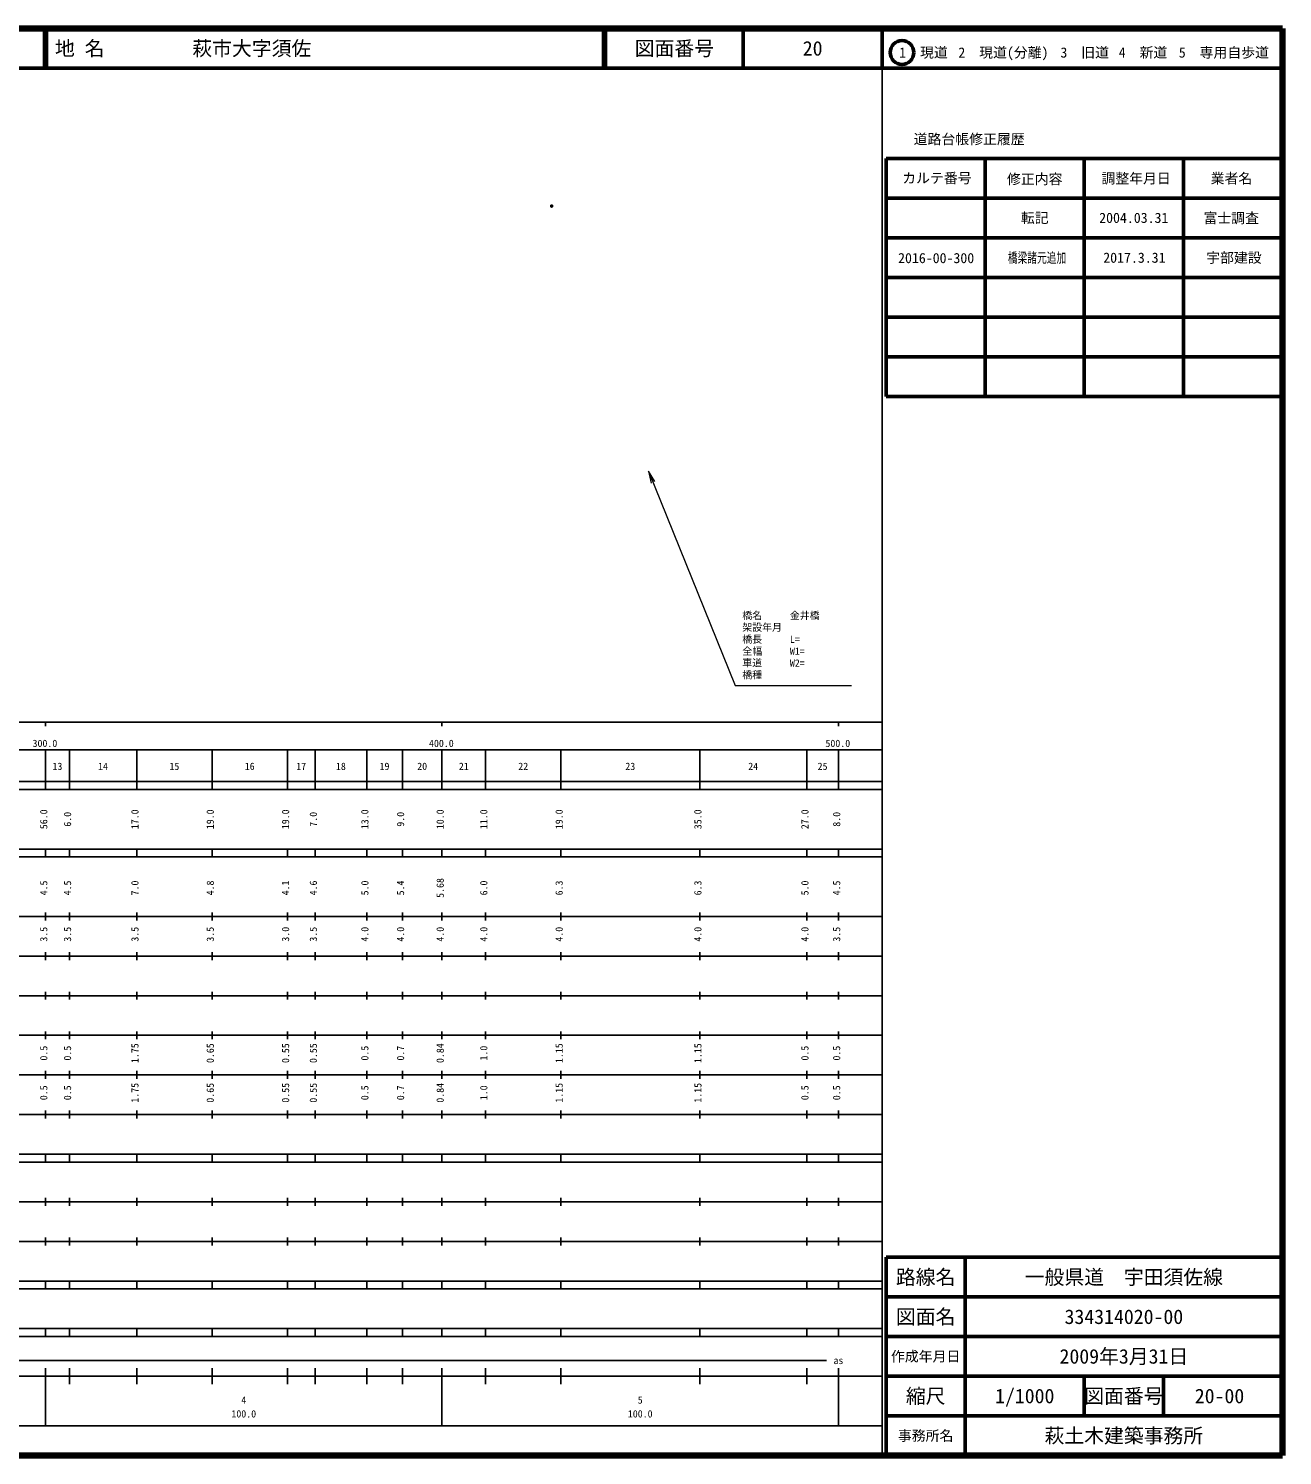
# Model space of a CAD drawing. Units: millimetres on the paper, with parts at other scales. Extents: x 40 to 680, y 20 to 380.
# Drawn here: x 363.7 to 680, y 20 to 380 of the extents above; entities that cross this region are included whole.
import ezdxf
from ezdxf.enums import TextEntityAlignment as Align

# ---------------------------------------------------------------- set-up
doc = ezdxf.new("R2010")
doc.units = ezdxf.units.MM
doc.header["$PDMODE"] = 32
doc.header["$PDSIZE"] = 0.5
doc.layers.add('M-OTRS', color=6, linetype='Continuous')
doc.layers.add('M-STR-HTXT', color=7, linetype='Continuous')
for name, color, linetype, lineweight in [('M-TTL', 2, 'Continuous', 140), ('M-TTL-BAND', 7, 'Continuous', 25), ('M-TTL-FRAM', 2, 'Continuous', 50), ('M-TTL-LINE', 7, 'Continuous', 50), ('M-TTL-TXT', 7, 'Continuous', 13)]:
    doc.layers.add(name, color=color, linetype=linetype, lineweight=lineweight)
doc.styles.add('ＭＳ ゴシック', font='')
doc.styles.get('ＭＳ ゴシック').set_extended_font_data('MS Gothic')

# ---------------------------------------------------------------- blocks, each defined once
blk = doc.blocks.new('open_arrow')
at = {"color": 0, "linetype": 'Continuous', "lineweight": -2}
blk.add_lwpolyline([(7.5, 1.25), (0, 0), (7.5, -1.25)], dxfattribs=at)

msp = doc.modelspace()

# ---------------------------------------------------------------- linework, layer by layer
at = {"layer": 'M-OTRS'}
msp.add_point((495.663, 335.22), dxfattribs=at)
at = {"layer": 'M-TTL'}
for p, q in [((680, 380), (40, 380)), ((680, 20), (680, 380)), ((40, 20), (680, 20))]:
    msp.add_line(p, q, dxfattribs=at)
at = {"layer": 'M-TTL-BAND'}
for p, q in [((579, 20), (579, 370)), ((40, 205), (579, 205)), ((368, 205), (368, 204)), ((468, 205), (468, 204)), ((568, 205), (568, 204)), ((68, 198), (579, 198)), ((368, 188), (368, 198)), ((374, 188), (374, 198)), ((391, 188), (391, 198)), ((410, 188), (410, 198)), ((429, 188), (429, 198)), ((436, 188), (436, 198)), ((449, 188), (449, 198)), ((458, 188), (458, 198)), ((468, 188), (468, 198)), ((479, 188), (479, 198)), ((498, 188), (498, 198)), ((533, 188), (533, 198)), ((560, 188), (560, 198)), ((568, 188), (568, 198)), ((40, 190), (579, 190)), ((40, 188), (579, 188)), ((40, 173), (579, 173)), ((368, 171), (368, 173)), ((374, 171), (374, 173)), ((391, 171), (391, 173)), ((410, 171), (410, 173)), ((429, 171), (429, 173)), ((436, 171), (436, 173)), ((449, 171), (449, 173)), ((458, 171), (458, 173)), ((468, 171), (468, 173)), ((479, 171), (479, 173)), ((498, 171), (498, 173)), ((533, 171), (533, 173)), ((560, 171), (560, 173)), ((568, 171), (568, 173)), ((40, 171), (579, 171)), ((40, 156), (579, 156)), ((368, 155), (368, 157)), ((374, 155), (374, 157)), ((391, 155), (391, 157)), ((410, 155), (410, 157)), ((429, 155), (429, 157)), ((436, 155), (436, 157)), ((449, 155), (449, 157)), ((458, 155), (458, 157)), ((468, 155), (468, 157)), ((479, 155), (479, 157)), ((498, 155), (498, 157)), ((533, 155), (533, 157)), ((560, 155), (560, 157)), ((568, 155), (568, 157)), ((46, 146), (579, 146)), ((368, 145), (368, 147)), ((374, 145), (374, 147)), ((391, 145), (391, 147)), ((410, 145), (410, 147)), ((429, 145), (429, 147)), ((436, 145), (436, 147)), ((449, 145), (449, 147)), ((458, 145), (458, 147)), ((468, 145), (468, 147)), ((479, 145), (479, 147)), ((498, 145), (498, 147)), ((533, 145), (533, 147)), ((560, 145), (560, 147)), ((568, 145), (568, 147)), ((368, 135), (368, 137)), ((374, 135), (374, 137)), ((391, 135), (391, 137)), ((410, 135), (410, 137)), ((429, 135), (429, 137)), ((436, 135), (436, 137)), ((449, 135), (449, 137)), ((458, 135), (458, 137)), ((468, 135), (468, 137)), ((479, 135), (479, 137)), ((498, 135), (498, 137)), ((533, 135), (533, 137)), ((560, 135), (560, 137)), ((568, 135), (568, 137)), ((52, 136), (579, 136)), ((46, 126), (579, 126)), ((368, 125), (368, 127)), ((374, 125), (374, 127)), ((391, 125), (391, 127)), ((410, 125), (410, 127)), ((429, 125), (429, 127)), ((436, 125), (436, 127)), ((449, 125), (449, 127)), ((458, 125), (458, 127)), ((468, 125), (468, 127)), ((479, 125), (479, 127)), ((498, 125), (498, 127)), ((533, 125), (533, 127)), ((560, 125), (560, 127)), ((568, 125), (568, 127)), ((52, 116), (579, 116)), ((368, 115), (368, 117)), ((374, 115), (374, 117)), ((391, 115), (391, 117)), ((410, 115), (410, 117)), ((429, 115), (429, 117)), ((436, 115), (436, 117)), ((449, 115), (449, 117)), ((458, 115), (458, 117)), ((468, 115), (468, 117)), ((479, 115), (479, 117)), ((498, 115), (498, 117)), ((533, 115), (533, 117)), ((560, 115), (560, 117)), ((568, 115), (568, 117)), ((46, 106), (579, 106)), ((368, 105), (368, 107)), ((374, 105), (374, 107)), ((391, 105), (391, 107)), ((410, 105), (410, 107)), ((429, 105), (429, 107)), ((436, 105), (436, 107)), ((449, 105), (449, 107)), ((458, 105), (458, 107)), ((468, 105), (468, 107)), ((479, 105), (479, 107)), ((498, 105), (498, 107)), ((533, 105), (533, 107)), ((560, 105), (560, 107)), ((568, 105), (568, 107)), ((40, 96), (579, 96)), ((40, 94), (579, 94)), ((368, 94), (368, 96)), ((374, 94), (374, 96)), ((391, 94), (391, 96)), ((410, 94), (410, 96)), ((429, 94), (429, 96)), ((436, 94), (436, 96)), ((449, 94), (449, 96)), ((458, 94), (458, 96)), ((468, 94), (468, 96)), ((479, 94), (479, 96)), ((498, 94), (498, 96)), ((533, 94), (533, 96)), ((560, 94), (560, 96)), ((568, 94), (568, 96)), ((49, 84), (579, 84)), ((368, 83), (368, 85)), ((374, 83), (374, 85)), ((391, 83), (391, 85)), ((410, 83), (410, 85)), ((429, 83), (429, 85)), ((436, 83), (436, 85)), ((449, 83), (449, 85)), ((458, 83), (458, 85)), ((468, 83), (468, 85)), ((479, 83), (479, 85)), ((498, 83), (498, 85)), ((533, 83), (533, 85)), ((560, 83), (560, 85)), ((568, 83), (568, 85)), ((40, 74), (579, 74)), ((368, 73), (368, 75)), ((374, 73), (374, 75)), ((391, 73), (391, 75)), ((410, 73), (410, 75)), ((429, 73), (429, 75)), ((436, 73), (436, 75)), ((449, 73), (449, 75)), ((458, 73), (458, 75)), ((468, 73), (468, 75)), ((479, 73), (479, 75)), ((498, 73), (498, 75)), ((533, 73), (533, 75)), ((560, 73), (560, 75)), ((568, 73), (568, 75)), ((40, 64), (579, 64)), ((40, 62), (579, 62)), ((368, 62), (368, 64)), ((374, 62), (374, 64)), ((391, 62), (391, 64)), ((410, 62), (410, 64)), ((429, 62), (429, 64)), ((436, 62), (436, 64)), ((449, 62), (449, 64)), ((458, 62), (458, 64)), ((468, 62), (468, 64)), ((479, 62), (479, 64)), ((498, 62), (498, 64)), ((533, 62), (533, 64)), ((560, 62), (560, 64)), ((568, 62), (568, 64)), ((40, 52), (579, 52)), ((368, 50), (368, 52)), ((374, 50), (374, 52)), ((391, 50), (391, 52)), ((410, 50), (410, 52)), ((429, 50), (429, 52)), ((436, 50), (436, 52)), ((449, 50), (449, 52)), ((458, 50), (458, 52)), ((468, 50), (468, 52)), ((479, 50), (479, 52)), ((498, 50), (498, 52)), ((533, 50), (533, 52)), ((560, 50), (560, 52)), ((568, 50), (568, 52)), ((40, 50), (579, 50)), ((71, 44), (565, 44)), ((40, 40), (579, 40)), ((368, 27.5), (368, 42)), ((374, 38), (374, 42)), ((391, 38), (391, 42)), ((410, 38), (410, 42)), ((429, 38), (429, 42)), ((436, 38), (436, 42)), ((449, 38), (449, 42)), ((458, 38), (458, 42)), ((468, 27.5), (468, 42)), ((479, 38), (479, 42)), ((498, 38), (498, 42)), ((533, 38), (533, 42)), ((560, 38), (560, 42)), ((568, 27.5), (568, 42)), ((68, 27.5), (579, 27.5))]:
    msp.add_line(p, q, dxfattribs=at)
at = {"layer": 'M-TTL-FRAM'}
for p, q in [((580, 347.197), (580, 287.197)), ((580, 347.197), (680, 347.197)), ((580, 287.197), (680, 287.197)), ((680, 70), (580, 70)), ((580, 70), (580, 20))]:
    msp.add_line(p, q, dxfattribs=at)
at = {"layer": 'M-TTL-LINE'}
for p, q in [((367.75, 380), (367.75, 370)), ((368.25, 380), (368.25, 370)), ((508.747, 380), (508.747, 370)), ((509.247, 380), (509.247, 370)), ((543.997, 380), (543.997, 370)), ((579, 380), (579, 370)), ((40, 370), (680, 370)), ((605, 347.197), (605, 287.197)), ((630, 347.197), (630, 287.197)), ((655, 347.197), (655, 287.197)), ((580, 337.197), (680, 337.197)), ((580, 327.197), (680, 327.197)), ((580, 317.197), (680, 317.197)), ((580, 307.197), (680, 307.197)), ((580, 297.197), (680, 297.197)), ((600, 70), (600, 20)), ((680, 60), (580, 60)), ((680, 50), (580, 50)), ((680, 40), (580, 40)), ((630, 40), (630, 30)), ((650, 40), (650, 30)), ((680, 30), (580, 30))]:
    msp.add_line(p, q, dxfattribs=at)
msp.add_circle((584.031, 373.958), 3, dxfattribs=at)
at = {"layer": 'M-TTL-TXT'}
msp.add_lwpolyline([(520.073, 268.294), (541.983, 214.224), (571.324, 214.224)], dxfattribs=at)

# ---------------------------------------------------------------- block references
at = {"layer": 'M-TTL-TXT', "xscale": 0.4, "yscale": 0.4, "rotation": 292.1}
msp.add_blockref('open_arrow', (520.073, 268.294), dxfattribs=at)

# ---------------------------------------------------------------- texts
at = {"layer": 'M-STR-HTXT', "style": 'ＭＳ ゴシック'}
for s, p in [('橋名', (543.75, 230.454)), ('金井橋', (555.75, 230.454)), ('橋長', (543.75, 224.454)), ('架設年月', (543.75, 227.454)), ('L=', (555.75, 224.454)), ('全幅', (543.75, 221.454)), ('W1=', (555.75, 221.454)), ('車道', (543.75, 218.515)), ('W2=', (555.75, 218.454)), ('橋種', (543.75, 215.454))]:
    msp.add_text(s, height=1.833, dxfattribs=at).set_placement(p, align=Align.BOTTOM_LEFT)
at = {"layer": 'M-TTL-BAND', "style": 'ＭＳ ゴシック'}
for s, p in [('300.0', (367.844, 198.195)), ('400.0', (467.844, 198.195)), ('500.0', (567.844, 198.195)), ('13', (371, 192.405)), ('14', (382.5, 192.405)), ('15', (400.5, 192.405)), ('16', (419.5, 192.405)), ('17', (432.5, 192.405)), ('18', (442.5, 192.405)), ('19', (453.5, 192.405)), ('20', (463, 192.405)), ('21', (473.5, 192.405)), ('22', (488.5, 192.405)), ('23', (515.5, 192.405)), ('24', (546.5, 192.405)), ('25', (564, 192.405)), ('as', (568, 42.5)), ('4', (418, 32.523)), ('5', (518, 32.523)), ('100.0', (418, 29.033)), ('100.0', (518, 29.033))]:
    msp.add_text(s, height=1.833, dxfattribs=at).set_placement(p, align=Align.BOTTOM_CENTER)
for s, p in [('56.0', (369, 180.5)), ('6.0', (375, 180.5)), ('17.0', (392, 180.5)), ('19.0', (411, 180.5)), ('19.0', (430, 180.5)), ('7.0', (437, 180.5)), ('13.0', (450, 180.5)), ('9.0', (459, 180.5)), ('10.0', (469, 180.5)), ('11.0', (480, 180.5)), ('19.0', (499, 180.5)), ('35.0', (534, 180.5)), ('27.0', (561, 180.5)), ('8.0', (569, 180.5)), ('4.5', (369, 163.174)), ('4.5', (375, 163.174)), ('7.0', (392, 163.174)), ('4.8', (411, 163.174)), ('4.1', (430, 163.174)), ('4.6', (437, 163.174)), ('5.0', (450, 163.174)), ('5.4', (459, 163.174)), ('5.68', (469, 163.174)), ('6.0', (480, 163.174)), ('6.3', (499, 163.174)), ('6.3', (534, 163.174)), ('5.0', (561, 163.174)), ('4.5', (569, 163.174)), ('3.5', (369, 151.5)), ('3.5', (375, 151.5)), ('3.5', (392, 151.5)), ('3.5', (411, 151.5)), ('3.0', (430, 151.5)), ('3.5', (437, 151.5)), ('4.0', (450, 151.5)), ('4.0', (459, 151.5)), ('4.0', (469, 151.5)), ('4.0', (480, 151.5)), ('4.0', (499, 151.5)), ('4.0', (534, 151.5)), ('4.0', (561, 151.5)), ('3.5', (569, 151.5)), ('0.5', (369, 121.5)), ('0.5', (375, 121.5)), ('1.75', (392, 121.5)), ('0.65', (411, 121.5)), ('0.55', (430, 121.5)), ('0.55', (437, 121.5)), ('0.5', (450, 121.5)), ('0.7', (459, 121.5)), ('0.84', (469, 121.5)), ('1.0', (480, 121.5)), ('1.15', (499, 121.5)), ('1.15', (534, 121.5)), ('0.5', (561, 121.5)), ('0.5', (569, 121.5)), ('0.5', (369, 111.5)), ('0.5', (375, 111.5)), ('1.75', (392, 111.5)), ('0.65', (411, 111.5)), ('0.55', (430, 111.5)), ('0.55', (437, 111.5)), ('0.5', (450, 111.5)), ('0.7', (459, 111.5)), ('0.84', (469, 111.5)), ('1.0', (480, 111.5)), ('1.15', (499, 111.5)), ('1.15', (534, 111.5)), ('0.5', (561, 111.5)), ('0.5', (569, 111.5))]:
    msp.add_text(s, height=1.833, rotation=90, dxfattribs=at).set_placement(p, align=Align.BOTTOM_CENTER)
at = {"layer": 'M-TTL-TXT', "style": 'ＭＳ ゴシック'}
for s, p in [('地 名', (370.38, 375)), ('萩市大字須佐', (405.024, 375))]:
    msp.add_text(s, height=3.666, dxfattribs=at).set_placement(p, align=Align.MIDDLE_LEFT)
for s, height, p in [('図面番号', 3.666, (526.622, 375)), ('20', 3.666, (561.497, 375)), ('1\u3000現道', 2.566, (589.448, 373.958)), ('2\u3000現道(分離)', 2.566, (609.619, 373.958)), ('3\u3000旧道', 2.566, (630.121, 373.958)), ('4\u3000新道', 2.566, (644.824, 373.958)), ('5\u3000専用自歩道', 2.566, (665.228, 373.958)), ('道路台帳修正履歴', 2.566, (600.968, 352.113)), ('カルテ番号', 2.566, (592.839, 342.277)), ('修正内容', 2.566, (617.509, 342.023)), ('調整年月日', 2.566, (643.089, 342.197)), ('業者名', 2.566, (667.134, 342.197)), ('転記', 2.566, (617.5, 332.245)), ('2004.03.31', 2.566, (642.5, 332.245)), ('富士調査', 2.566, (667.077, 332.189)), ('路線名', 3.666, (590, 65)), ('路線名', 3.666, (590, 65)), ('一般県道\u3000宇田須佐線', 3.666, (640, 65)), ('図面名', 3.666, (590, 55)), ('図面名', 3.666, (590, 55)), ('334314020-00', 3.666, (640, 55)), ('2009年3月31日', 3.666, (640, 45)), ('作成年月日', 2.566, (590, 45)), ('作成年月日', 2.566, (590, 45)), ('縮尺', 3.666, (590, 35)), ('縮尺', 3.666, (590, 35)), ('1/1000', 3.666, (615, 35)), ('図面番号', 3.666, (640, 35)), ('図面番号', 3.666, (640, 35)), ('20-00', 3.666, (664.125, 35)), ('事務所名', 2.566, (590, 25)), ('事務所名', 2.566, (590, 25)), ('萩土木建築事務所', 3.666, (640, 25))]:
    msp.add_text(s, height=height, dxfattribs=at).set_placement(p, align=Align.MIDDLE_CENTER)
for s, p in [('2016-00-300', (583.046, 320.044)), ('2017.3.31', (634.796, 320.138))]:
    msp.add_text(s, height=2.566, dxfattribs=at).set_placement(p, align=Align.BOTTOM_LEFT)
at = {"layer": 'M-TTL-TXT', "style": 'ＭＳ ゴシック', "width": 0.7}
msp.add_text('橋梁諸元追加', height=2.566, dxfattribs=at).set_placement((610.749, 320.138), align=Align.BOTTOM_LEFT)
at = {"layer": 'M-TTL-TXT', "style": 'ＭＳ ゴシック'}
msp.add_text('宇部建設', height=2.566, dxfattribs=at).set_placement((667.758, 320.138), align=Align.BOTTOM_CENTER)

doc.saveas('drawing.dxf')
